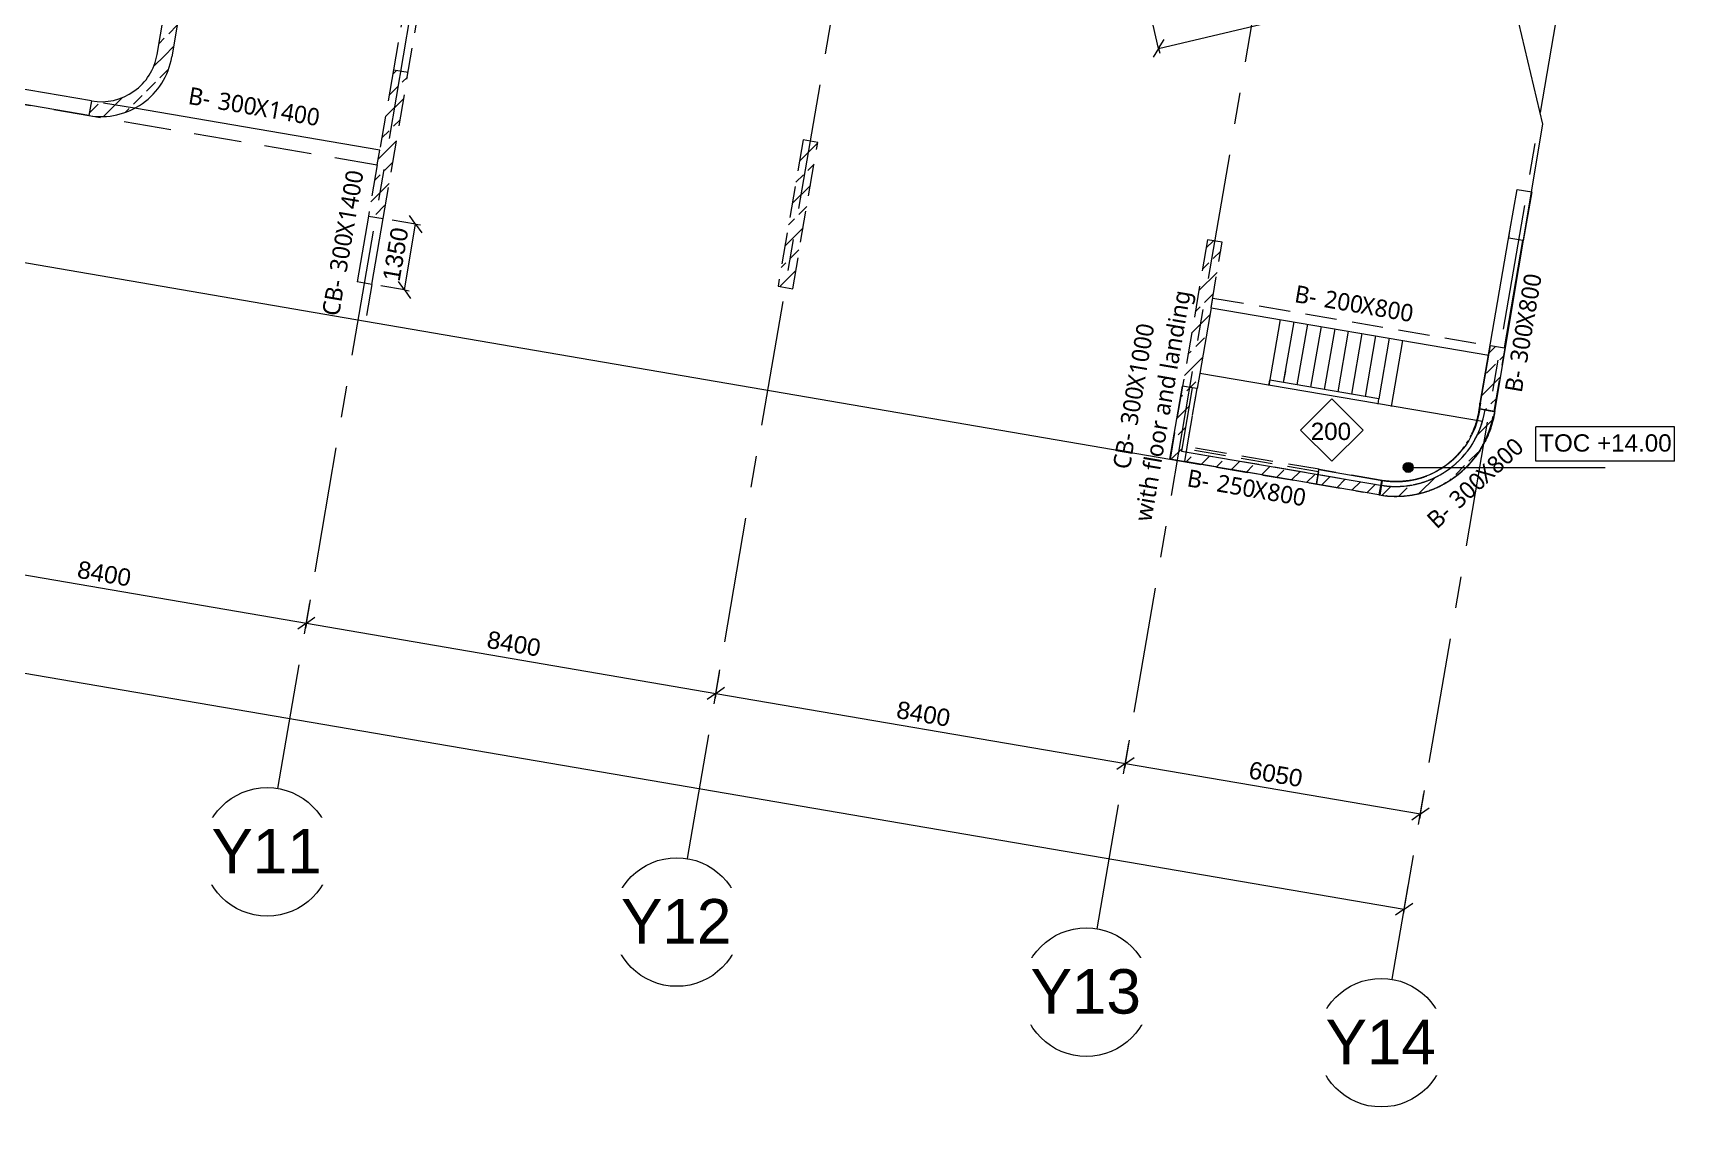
# Model space of a CAD drawing. Header units: millimetres. Extents: x 1499 to 248787, y -26353 to 51881.
# Drawn here: x 120663 to 154114, y -26353 to -4442 of the extents above; entities that cross this region are included whole.
import ezdxf

# ---------------------------------------------------------------- set-up
doc = ezdxf.new("R2010")
doc.units = ezdxf.units.MM
for name, pattern in [('Dashed', [3810, 2540, -1270]), ('Dashed __25x_', [952.5, 635, -317.5]), ('DASHED___25x_', [952.5, 635, -317.5]), ('Grid Line', [4445, 2540, -635, 635, -635]), ('HIDDEN 2', [1440, 960, -480])]:
    doc.linetypes.add(name, pattern=pattern)
for name, color, linetype, lineweight in [('A-ANNO-DIMS', 211, 'Continuous', 5), ('A-ANNO-DIMS-200', 211, 'Continuous', 5), ('A-DETL', 90, 'Continuous', 5), ('A-DETL-HDLN', 90, 'HIDDEN 2', 5), ('A-FLOR', 192, 'Continuous', 15), ('A-FLOR-HDLN', 190, 'Dashed __25x_', 5), ('A-FLOR-IDEN', 11, 'Continuous', 5), ('G-ANNO-DIMS', 111, 'Continuous', 5), ('I-WALL', 2, 'Continuous', 5), ('S-BEAM', 12, 'Continuous', 15), ('S-BEAM-HDLN', 1, 'DASHED___25x_', 5), ('S-BEAM-IDEN', 2, 'Continuous', 5), ('S-COLS', 52, 'Continuous', 5), ('S-COLS-HDLN', 52, 'Dashed', 5), ('S-GRID', 1, 'Continuous', 5), ('S-GRID-IDEN', 1, 'Continuous', 5)]:
    doc.layers.add(name, color=color, linetype=linetype, lineweight=lineweight)
doc.styles.add('Arial_1', font='arial.ttf', dxfattribs={"height": 350})
doc.styles.add('Arial_2', font='arial.ttf', dxfattribs={"height": 900})
doc.styles.add('Trebuchet MS', font='trebuc.ttf', dxfattribs={"height": 350})
doc.dimstyles.new('Diagonal_-_1_75mm_Round_5mm_-1-200', dxfattribs={"dimscale": 304.8, "dimtxt": 1.171558, "dimasz": 0.984252, "dimexe": 0.328084, "dimexo": 0.0625, "dimgap": 0.065617, "dimtad": 1, "dimdec": 0, "dimlfac": 304.8, "dimrnd": 5, "dimdsep": 46, "dimtxsty": 'Arial_1', "dimblk1": 'OBLIQUE', "dimblk2": 'OBLIQUE', "dimsah": 1, "dimcen": 0.09, "dimazin": 0, "dimtfac": 1, "dimtdec": 4, "dimtix": 1, "dimtmove": 0, "dimatfit": 3, "dimfxl": 0.005167, "dimfxlon": 1, "dimtvp": 1, "dimtolj": 1, "dimtzin": 0, "dimarcsym": 2})
pattern_1 = [(45, (49092.77, 0), (-356.4037, 356.4037), []), (45, (49449.2, 0), (-356.4037, 356.4037), [252.016, -126.008])]
pattern_2 = [(0, (49092.77, 0), (1625.6, 406.4), [67.056, -1152.144, 67.056, -1152.144, -6502.4]), (0, (49092.77, 0), (1625.6, 406.4), [-2438.4, 67.056, -2371.344, 67.056, -1152.144, -2844.8]), (0, (49092.77, 0), (1625.6, 406.4), [-6096, 67.056, -745.744, 67.056, -1964.944]), (120, (49702.37, 203.2), (-1164.7527, 1204.6109), [67.056, -1152.144, 67.056, -1152.144, -6502.4]), (120, (49702.37, 203.2), (-1164.7527, 1204.6109), [-2438.4, 67.056, -2371.344, 67.056, -1152.144, -2844.8]), (120, (49702.37, 203.2), (-1164.7527, 1204.6109), [-6096, 67.056, -745.744, 67.056, -1964.944]), (240, (49905.57, 1016), (-460.8473, -1611.0109), [67.056, -1152.144, 67.056, -1152.144, -6502.4]), (240, (49905.57, 1016), (-460.8473, -1611.0109), [-2438.4, 67.056, -2371.344, 67.056, -1152.144, -2844.8]), (240, (49905.57, 1016), (-460.8473, -1611.0109), [-6096, 67.056, -745.744, 67.056, -1964.944])]

# ---------------------------------------------------------------- blocks, each defined once
blk = doc.blocks.new('Grid - M_Grid Head - Circle-4284405-1ST FLOOR  FRAMING PLAN')
at = {"layer": 'S-GRID-IDEN'}
blk.add_circle((0, 0), 6.5, dxfattribs=at)
blk = doc.blocks.new('DIMBLOCK25-1ST FLOOR  FRAMING PLAN')
at = {"layer": 'A-ANNO-DIMS-200'}
for p, q in [((117906, -14954), (117987, -14481)), ((117906, -14954), (117889, -15053)), ((117906, -14954), (126186, -16372)), ((126186, -16372), (126267, -15899)), ((126186, -16372), (126169, -16471))]:
    blk.add_line(p, q, dxfattribs=at)
at = {"layer": 'A-ANNO-DIMS-200', "lineweight": 15}
for p, q in [((117906, -14954), (117733, -15077)), ((117906, -14954), (118079, -14832)), ((126186, -16372), (126012, -16495)), ((126186, -16372), (126359, -16249))]:
    blk.add_line(p, q, dxfattribs=at)
at = {"layer": 'A-ANNO-DIMS-200', "color": 0, "insert": (121595, -15105), "char_height": 350, "width": 1292.12, "attachment_point": 1, "rotation": 350.2832, "line_spacing_factor": 0.941778, "style": 'Arial_1'}
blk.add_mtext('8400', dxfattribs=at)
blk = doc.blocks.new('_Oblique')
at = {"color": 0, "linetype": 'ByBlock', "lineweight": -2}
blk.add_line((-0.5, -0.5), (0.5, 0.5), dxfattribs=at)
blk = doc.blocks.new('DIMBLOCK26-1ST FLOOR  FRAMING PLAN')
at = {"layer": 'A-ANNO-DIMS-200'}
for p, q in [((126186, -16372), (126267, -15899)), ((126186, -16372), (126169, -16471)), ((126186, -16372), (134465, -17790)), ((134465, -17790), (134546, -17317)), ((134465, -17790), (134448, -17888))]:
    blk.add_line(p, q, dxfattribs=at)
at = {"layer": 'A-ANNO-DIMS-200', "lineweight": 15}
for p, q in [((126186, -16372), (126012, -16495)), ((126186, -16372), (126359, -16249)), ((134465, -17790), (134638, -17667)), ((134465, -17790), (134292, -17912))]:
    blk.add_line(p, q, dxfattribs=at)
at = {"layer": 'A-ANNO-DIMS-200', "color": 0, "insert": (129875, -16522), "char_height": 350, "width": 1292.12, "attachment_point": 1, "rotation": 350.2832, "line_spacing_factor": 0.941778, "style": 'Arial_1'}
blk.add_mtext('8400', dxfattribs=at)
blk = doc.blocks.new('DIMBLOCK27-1ST FLOOR  FRAMING PLAN')
at = {"layer": 'A-ANNO-DIMS-200'}
for p, q in [((134465, -17790), (134546, -17317)), ((134465, -17790), (134448, -17888)), ((134465, -17790), (142745, -19207)), ((142745, -19207), (142826, -18734)), ((142745, -19207), (142728, -19306))]:
    blk.add_line(p, q, dxfattribs=at)
at = {"layer": 'A-ANNO-DIMS-200', "lineweight": 15}
for p, q in [((134465, -17790), (134638, -17667)), ((134465, -17790), (134292, -17912)), ((142745, -19207), (142571, -19330)), ((142745, -19207), (142918, -19085))]:
    blk.add_line(p, q, dxfattribs=at)
at = {"layer": 'A-ANNO-DIMS-200', "color": 0, "insert": (138154, -17940), "char_height": 350, "width": 1292.12, "attachment_point": 1, "rotation": 350.2832, "line_spacing_factor": 0.941778, "style": 'Arial_1'}
blk.add_mtext('8400', dxfattribs=at)
blk = doc.blocks.new('DIMBLOCK28-1ST FLOOR  FRAMING PLAN')
at = {"layer": 'A-ANNO-DIMS-200'}
for p, q in [((142745, -19207), (142826, -18734)), ((142745, -19207), (142728, -19306)), ((142745, -19207), (148708, -20229)), ((148708, -20229), (148789, -19755)), ((148708, -20229), (148691, -20327))]:
    blk.add_line(p, q, dxfattribs=at)
at = {"layer": 'A-ANNO-DIMS-200', "lineweight": 15}
for p, q in [((142745, -19207), (142571, -19330)), ((142745, -19207), (142918, -19085)), ((148708, -20229), (148535, -20351)), ((148708, -20229), (148881, -20106))]:
    blk.add_line(p, q, dxfattribs=at)
at = {"layer": 'A-ANNO-DIMS-200', "color": 0, "insert": (145276, -19160), "char_height": 350, "width": 1292.12, "attachment_point": 1, "rotation": 350.2832, "line_spacing_factor": 0.941778, "style": 'Arial_1'}
blk.add_mtext('6050', dxfattribs=at)
blk = doc.blocks.new('DIMBLOCK29-1ST FLOOR  FRAMING PLAN')
at = {"layer": 'A-ANNO-DIMS-200'}
for p, q in [((48235, -5007), (48316, -4534)), ((48235, -5007), (48218, -5106)), ((48235, -5007), (148378, -22155)), ((148378, -22155), (148459, -21682)), ((148378, -22155), (148361, -22254))]:
    blk.add_line(p, q, dxfattribs=at)
at = {"layer": 'A-ANNO-DIMS-200', "lineweight": 15}
for p, q in [((48235, -5007), (48062, -5130)), ((48235, -5007), (48409, -4885)), ((148378, -22155), (148551, -22033)), ((148378, -22155), (148205, -22278))]:
    blk.add_line(p, q, dxfattribs=at)
at = {"layer": 'A-ANNO-DIMS-200', "color": 0, "insert": (97591, -12978), "char_height": 350, "width": 1938.18, "attachment_point": 1, "rotation": 350.2832, "line_spacing_factor": 0.941778, "style": 'Arial_1'}
blk.add_mtext('101600', dxfattribs=at)
blk = doc.blocks.new('Spot Elevations - Spot Elevation _Str_ Plan_-5963248-1ST FLOOR  FRAMING PLAN')
at = {"layer": 'G-ANNO-DIMS'}
for p, q in [((-7, 4.125), (7, 4.125)), ((-7, 0.625), (-7, 4.125)), ((7, 0.625), (7, 4.125)), ((-7, 0.625), (7, 0.625))]:
    blk.add_line(p, q, dxfattribs=at)
blk = doc.blocks.new('DIMBLOCK42-1ST FLOOR  FRAMING PLAN')
at = {"layer": 'A-ANNO-DIMS-200'}
for p, q in [((150421, -3093), (150310, -2626)), ((143415, -4750), (150421, -3093)), ((150421, -3093), (150444, -3190)), ((143415, -4750), (143304, -4283)), ((143415, -4750), (143438, -4847))]:
    blk.add_line(p, q, dxfattribs=at)
at = {"layer": 'A-ANNO-DIMS-200', "lineweight": 15}
for p, q in [((150421, -3093), (150532, -2912)), ((150421, -3093), (150309, -3273)), ((143415, -4750), (143526, -4570)), ((143415, -4750), (143303, -4931))]:
    blk.add_line(p, q, dxfattribs=at)
at = {"layer": 'A-ANNO-DIMS-200', "color": 0, "insert": (146285, -3584), "char_height": 350, "width": 1292.12, "attachment_point": 1, "rotation": 13.3082, "line_spacing_factor": 0.941778, "style": 'Arial_1'}
blk.add_mtext('7200', dxfattribs=at)
blk = doc.blocks.new('DIMBLOCK48-1ST FLOOR  FRAMING PLAN')
at = {"layer": 'A-ANNO-DIMS-200'}
for p, q in [((128396, -8305), (127923, -8224)), ((128168, -9635), (128396, -8305)), ((128396, -8305), (128495, -8321)), ((128168, -9635), (127695, -9554)), ((128168, -9635), (128267, -9652))]:
    blk.add_line(p, q, dxfattribs=at)
at = {"layer": 'A-ANNO-DIMS-200', "lineweight": 15}
for p, q in [((128396, -8305), (128274, -8131)), ((128396, -8305), (128519, -8478)), ((128168, -9635), (128046, -9462)), ((128168, -9635), (128291, -9808))]:
    blk.add_line(p, q, dxfattribs=at)
at = {"layer": 'A-ANNO-DIMS-200', "color": 0, "insert": (127724, -9420), "char_height": 350, "width": 1292.12, "attachment_point": 1, "rotation": 80.2819, "line_spacing_factor": 0.941778, "style": 'Arial_1'}
blk.add_mtext('1350', dxfattribs=at)
blk = doc.blocks.new('BAI-AN_TAG_SLAB MARK-1-200 - BAI-AN_TAG_SLAB MARK-1-200-5951121-1ST FLOOR  FRAMING PLAN')
at = {"layer": 'A-FLOR-IDEN'}
for p, q in [((-3.16, 0), (0, 3.16)), ((3.16, 0), (0, 3.16)), ((-3.16, 0), (0, -3.16)), ((3.16, 0), (0, -3.16))]:
    blk.add_line(p, q, dxfattribs=at)

msp = doc.modelspace()

# ---------------------------------------------------------------- hatches: boundary and pattern name
at = {"layer": 'G-ANNO-DIMS'}
h = msp.add_hatch(color=256, dxfattribs=at)
edge = h.paths.add_edge_path()
edge.add_arc((148459.5699, -13223.7834), 100, 0, 360)
at = {"layer": 'I-WALL'}
h = msp.add_hatch(dxfattribs=at)
h.set_pattern_fill('FP_5', color=1, style=0, pattern_type=2)
h.set_pattern_definition(pattern_1)
h.paths.add_polyline_path([(123465.5762, -4924.5485), (124287.6648, -123.9485), (123991.9695, -73.3094), (123169.8806, -4873.9115)])
h.paths.add_polyline_path([(124557.7293, 1453.098), (125233.5254, 5399.4206), (124937.8297, 5450.0576), (124262.0331, 1503.7318), (124515.5312, 1460.3238)])
h = msp.add_hatch(dxfattribs=at)
h.set_pattern_fill('FP_4', color=1, style=0, pattern_type=2)
h.set_pattern_definition(pattern_1)
h.paths.add_polyline_path([(122058.4076, -6129.6356), (122192.0879, -6121.4185), (122324.4398, -6100.9018), (122454.334, -6068.2608), (122580.6624, -6023.7738), (122712.0773, -5962.2053), (122818.3499, -5900.878), (122927.6812, -5823.5177), (123029.4082, -5736.3996), (123122.663, -5640.2669), (123206.6499, -5535.9398), (123280.6524, -5424.3083), (123344.0391, -5306.325), (123396.2692, -5182.9963), (123436.8971, -5055.3745), (123465.5762, -4924.5485), (123169.8806, -4873.9115), (123143.3812, -4991.3316), (123104.7531, -5105.3386), (123054.4196, -5214.6832), (122992.9322, -5318.1676), (122920.9645, -5414.6578), (122839.305, -5503.0968), (122748.8484, -5582.5154), (122650.5859, -5652.0437), (122545.5939, -5710.9198), (122435.0228, -5758.4987), (122320.0841, -5794.2591), (122192.0879, -5818.7289), (122082.1749, -5828.8908), (121961.8112, -5827.3827), (121842.2644, -5813.3014), (121792.4566, -6109.0998), (121924.5394, -6125.4832)])
h = msp.add_hatch(dxfattribs=at)
h.set_pattern_fill('FP_5', color=1, style=0, pattern_type=2)
h.set_pattern_definition(pattern_1)
h.paths.add_polyline_path([(127738.443, -8191.9312), (128244.7807, -5234.9696), (127949.0845, -5184.3358), (127442.7468, -8141.2975)])
h = msp.add_hatch(dxfattribs=at)
h.set_pattern_fill('FP_5', color=1, style=0, pattern_type=2)
h.set_pattern_definition(pattern_1)
h.paths.add_polyline_path([(136017.9356, -9609.6767), (136524.2733, -6652.715), (136228.5771, -6602.0813), (135722.2394, -9559.0429)])
h = msp.add_hatch(dxfattribs=at)
h.set_pattern_fill('FP_9', color=1, style=0, pattern_type=2)
h.set_pattern_definition(pattern_1)
h.paths.add_polyline_path([(144194.6042, -11627.6916), (144700.9384, -8670.7506), (144405.2422, -8620.1168), (143898.9046, -11577.0784), (144094.2057, -11610.5141)])
h = msp.add_hatch(dxfattribs=at)
h.set_pattern_fill('FP_5', color=1, style=0, pattern_type=2)
h.set_pattern_definition(pattern_1)
h.paths.add_polyline_path([(143841.0935, -13088.6712), (144094.1658, -11610.5141), (143897.0749, -11576.7651), (143645.9984, -13055.2639)])
h = msp.add_hatch(dxfattribs=at)
h.set_pattern_fill('FP_4', color=1, style=0, pattern_type=2)
h.set_pattern_definition(pattern_1)
h.paths.add_polyline_path([(148187.3241, -13807.0846), (148354.1608, -13801.7818), (148507.599, -13785.1254), (148665.4239, -13755.1847), (148820.379, -13712.8282), (148981.2203, -13653.9118), (149138.3709, -13580.6431), (149281.3241, -13499.151), (149410.7012, -13411.3957), (149532.9031, -13313.9458), (149647.2102, -13207.3847), (149759.9597, -13083.486), (149853.3602, -12963.7565), (149943.4342, -12826.8881), (150014.0718, -12700.7459), (150088.7584, -12534.219), (150144.0813, -12377.0577), (150179.7771, -12249.2873), (150210.4698, -12091.6122), (150012.9496, -12061.0717), (149983.0738, -12211.6962), (149934.1645, -12376.3682), (149884.9655, -12504.8317), (149821.7756, -12637.0789), (149729.1827, -12790.8785), (149643.7116, -12909.3968), (149546.549, -13023.2324), (149431.6984, -13136.1514), (149316.3711, -13232.0456), (149193.5603, -13318.1419), (149064.0951, -13393.8603), (148928.8495, -13458.6904), (148788.7366, -13512.1954), (148644.7019, -13554.0145), (148483.0518, -13585.6747), (148343.7611, -13601.7435), (148187.3241, -13606.4265), (148026.8896, -13597.1573), (147901.236, -13581.7433), (147867.9664, -13778.2012), (148050.6739, -13800.1686), (148183.3013, -13806.881)])
h = msp.add_hatch(dxfattribs=at)
h.set_pattern_fill('FP_13', color=1, style=0, pattern_type=2)
h.set_pattern_definition(pattern_1)
h.paths.add_polyline_path([(147867.6035, -13778.1537), (147899.1409, -13580.6431), (143874.8071, -12891.787), (143841.0935, -13088.6712), (147850.5629, -13775.233)])
at = {"layer": 'S-BEAM', "lineweight": 5}
h = msp.add_hatch(dxfattribs=at)
h.set_pattern_fill('FP_12', color=256, style=0, pattern_type=2)
h.set_pattern_definition(pattern_2)
h.paths.add_polyline_path([(149922.7658, -11926.1333), (150086.6392, -10956.0375), (150075.5989, -10956.4104), (149909.76, -11924.5506)])
h = msp.add_hatch(dxfattribs=at)
h.set_pattern_fill('FP_12', color=256, style=0, pattern_type=2)
h.set_pattern_definition(pattern_2)
h.paths.add_polyline_path([(149855.6862, -12279.2728), (149883.5719, -12173.072), (149907.5052, -12041.3737), (149903.16, -12040.6297), (149922.7658, -11926.1333), (149909.5851, -11926.1333), (149889.2878, -12090.3886), (149866.9982, -12204.2086), (149846.1429, -12277.6497), (149852.5631, -12278.7417)])
at = {"layer": 'S-COLS'}
h = msp.add_hatch(dxfattribs=at)
h.set_pattern_fill('FP_5', color=1, style=0, pattern_type=2)
h.set_pattern_definition(pattern_1)
h.paths.add_polyline_path([(150786.9941, -8639.4353), (150958.6031, -7654.2702), (150951.3613, -7654.2702), (150786.9176, -8639.422)])
h = msp.add_hatch(dxfattribs=at)
h.set_pattern_fill('FP_9', color=1, style=0, pattern_type=2)
h.set_pattern_definition(pattern_1)
h.paths.add_polyline_path([(150199.0975, -12089.8538), (150418.2691, -10809.9134), (150122.573, -10759.2796), (149903.16, -12040.6297), (150198.7137, -12089.7945)])
h = msp.add_hatch(dxfattribs=at)
h.set_pattern_fill('FP_5', color=1, style=0, pattern_type=2)
h.set_pattern_definition(pattern_1)
h.paths.add_polyline_path([(147886.3401, -13781.3622), (147886.4152, -13780.9238), (147876.1583, -13779.6179)])
h.paths.add_polyline_path([(147916.3548, -13582.9504), (147916.365, -13582.9007), (147913.9732, -13582.6443)])

# ---------------------------------------------------------------- linework, layer by layer
at = {"layer": 'A-DETL', "color": 7, "lineweight": 13}
for p, q in [((145869.7059, -10233.9476), (145641.9059, -11564.2773)), ((146145.689, -10281.2058), (145935.5589, -11508.3449)), ((146421.6721, -10328.464), (146211.542, -11555.603)), ((146697.6552, -10375.7221), (146487.5251, -11602.8612)), ((146973.6383, -10422.9803), (146763.5082, -11650.1194)), ((147249.6214, -10470.2385), (147039.4913, -11697.3776)), ((147525.6045, -10517.4967), (147315.4743, -11744.6358)), ((147801.5876, -10564.7549), (147591.4574, -11791.8939)), ((148077.5706, -10612.013), (147867.4405, -11839.1521)), ((148125.7012, -11989.9074), (148353.5537, -10659.2712)), ((145976.596, -11268.6922), (145935.5589, -11508.3449)), ((145641.9059, -11564.2773), (145659.5758, -11461.0867)), ((147867.4405, -11839.1521), (145659.5758, -11461.0867)), ((147849.7239, -11942.6151), (147867.4405, -11839.1521))]:
    msp.add_line(p, q, dxfattribs=at)
at = {"layer": 'A-DETL-HDLN'}
msp.add_line((119662.6221, -5744.3959), (127619.8624, -7106.9602), dxfattribs=at)
at = {"layer": 'A-FLOR'}
for p, q in [((151180.1405, -6283.6973), (141096.696, 36240.1747)), ((69427.6347, -337.3002), (127383.8787, -10262.5513)), ((121791.6253, -6108.9967), (119662.6195, -5744.3955)), ((150203.6922, -12133.4161), (151180.1405, -6283.6973)), ((144474.2783, -9995.0004), (150088.8171, -10956.4104)), ((127383.8787, -10262.5513), (127383.0888, -10267.1647)), ((127383.0888, -10267.1647), (143644.0761, -13054.2529)), ((144246.3921, -11325.256), (144194.6042, -11627.6916)), ((149958.7231, -12296.7971), (144246.3921, -11325.256)), ((144194.6042, -11627.6916), (144094.2069, -11610.5141))]:
    msp.add_line(p, q, dxfattribs=at)
at = {"layer": 'A-FLOR', "flags": 128}
msp.add_lwpolyline([(149907.5052, -12041.3737), (149883.5719, -12174.8507), (149856.9281, -12279.5837)], dxfattribs=at)
at = {"layer": 'A-FLOR'}
for start, end in [(340.40316925, 342.56586268), (330.96722574, 333.13452819), (335.68461428, 337.85055578), (316.82015484, 318.98044023), (321.53514287, 323.69968662), (326.25079015, 328.41763426), (297.9650169, 300.08174184), (302.67821581, 304.81098351), (307.39176624, 309.53662429), (312.1057235, 314.25956815), (260.251386, 260.77020154), (264.97938866, 266.41345657), (269.69108148, 271.42629745), (274.40291972, 276.28601943), (279.11492098, 281.08519031), (283.82710563, 285.85427725), (288.53949728, 290.60624379), (293.25212354, 295.34754127)]:
    msp.add_arc((148209.3815, -11782.2047), 1825, start, end, dxfattribs=at)
at = {"layer": 'A-FLOR-HDLN'}
for p, q in [((127738.443, -8191.9312), (128982.3009, -927.9244)), ((127949.0845, -5184.3358), (127670.5045, -6811.2152)), ((136228.5771, -6602.0813), (135722.2394, -9559.0429)), ((136017.9356, -9609.6767), (136524.2733, -6652.715)), ((136524.2733, -6652.715), (136228.5771, -6602.0813)), ((127619.854, -7107.0091), (127442.7558, -8141.2453)), ((144405.2422, -8620.1168), (143898.9046, -11577.0784)), ((144700.9384, -8670.7506), (144405.2422, -8620.1168)), ((144474.1822, -9994.984), (144700.9384, -8670.7506)), ((127510.5834, -9522.6087), (127383.8787, -10262.5513)), ((135722.2394, -9559.0429), (136017.9356, -9609.6767)), ((150198.8561, -12091.2635), (150418.2691, -10809.9134)), ((150418.2691, -10809.9134), (150405.488, -10807.7248)), ((143993.1468, -12803.7673), (144194.6007, -11627.7122)), ((149907.5052, -12041.3737), (150108.7542, -12075.8348)), ((149960.2532, -12297.0574), (149958.772, -12296.8054)), ((150114.7964, -12076.8694), (150198.8561, -12091.2635)), ((150151.3526, -12356.1097), (150133.1739, -12414.381)), ((150190.5698, -12201.1448), (150176.2138, -12264.0708)), ((150203.6738, -12133.5208), (150191.6625, -12195.9433)), ((150028.3365, -12672.162), (150013.051, -12702.7487)), ((150098.7502, -12510.837), (150078.6762, -12560.8972)), ((143874.8409, -12891.5893), (143874.8071, -12891.787)), ((143874.8071, -12891.787), (147083.4782, -13441.0228)), ((146663.1279, -13261.0126), (143993.1468, -12803.7673)), ((149849.2825, -12970.2069), (149819.5071, -13010.2581)), ((149936.0193, -12840.1966), (149926.7817, -12855.126)), ((143644.125, -13054.2612), (147556.229, -13724.785)), ((146662.3272, -13265.6928), (146663.1279, -13261.0126)), ((147936.5974, -13483.9203), (146662.3272, -13265.6928)), ((149532.6846, -13315.0101), (149481.9695, -13357.3678)), ((149546.6183, -13302.8699), (149533.9878, -13313.8841)), ((149597.2905, -13256.7649), (149548.7614, -13300.9826)), ((149647.0221, -13208.3231), (149601.4835, -13252.807)), ((149752.7612, -13093.1598), (149713.7111, -13137.79)), ((149189.3998, -13554.2595), (149176.891, -13561.1209)), ((149219.5164, -13537.266), (149190.1931, -13553.8205)), ((149280.9493, -13500.4495), (149222.3208, -13535.6491)), ((149410.4171, -13412.5839), (149355.3925, -13451.7192))]:
    msp.add_line(p, q, dxfattribs=at)
at = {"layer": 'A-FLOR-HDLN', "flags": 128}
for points in [[(149856.9144, -12279.6314), (149849.0768, -12305.9928), (149804.2392, -12433.9679), (149749.3447, -12557.9613), (149684.7428, -12677.1842), (149610.8445, -12790.8785), (149528.1201, -12898.3209), (149437.0958, -12998.828), (149338.3508, -13091.7606), (149232.5131, -13176.5275), (149120.2561, -13252.5894), (149002.2937, -13319.4626), (148879.3763, -13376.7216), (148752.2857, -13424.0019), (148621.8304, -13461.0027), (148488.8401, -13487.4884), (148354.1608, -13503.2903), (148218.6512, -13508.3075)], [(150175.8241, -12265.6588), (150171.8376, -12281.5954), (150153.3246, -12349.3943)], [(150012.442, -12703.9409), (150011.3345, -12706.1041), (149937.1866, -12838.2891), (149936.7049, -12839.0768)], [(150078.1277, -12562.2126), (150075.3885, -12568.7431), (150036.6221, -12655.0227)], [(150132.6979, -12415.828), (150128.9897, -12426.9753), (150102.4088, -12501.2781)], [(149812.1764, -13019.8102), (149760.325, -13084.2028), (149753.7255, -13092.0238)], [(149912.6461, -12877.4263), (149853.3602, -12964.5577), (149850.1011, -12969.0762)], [(149478.4084, -13360.2383), (149431.418, -13396.9033), (149411.9203, -13411.4756)], [(149708.4798, -13143.5728), (149658.6021, -13196.5542), (149648.1468, -13207.1883)], [(148218.6512, -13508.3075), (148077.1149, -13501.9955), (147936.5974, -13483.9203)], [(149352.2655, -13453.8615), (149307.2293, -13483.779), (149282.678, -13499.3703)]]:
    msp.add_lwpolyline(points, dxfattribs=at)
at = {"layer": 'A-FLOR-HDLN'}
for start, end in [(342.63116086, 343.61376036), (328.49601576, 330.89140391), (333.20800199, 335.60355458), (337.91970069, 340.31609364), (314.35759726, 316.75664226), (319.07090943, 321.46799714), (323.78367901, 326.17956988), (300.21257466, 302.62357103), (304.92868632, 307.33445449), (309.6435928, 312.04547066), (261.98845055, 264.93955988), (267.01091906, 269.64985643), (271.8220818, 274.36019663), (276.58192174, 279.07058656), (281.32146648, 283.78103322), (286.0509284, 288.49154471), (290.77465286, 293.20213047), (295.49480244, 297.91280155)]:
    msp.add_arc((148209.3815, -11782.2047), 1825, start, end, dxfattribs=at)
at = {"layer": 'G-ANNO-DIMS'}
for p, q in [((148459.5699, -13223.7834), (151409.1379, -13223.7834)), ((151409.1379, -13223.7834), (152440.582, -13223.7834))]:
    msp.add_line(p, q, dxfattribs=at)
msp.add_circle((148459.5699, -13223.7834), 100, dxfattribs=at)
at = {"layer": 'I-WALL'}
for p, q in [((123169.8806, -4873.9115), (123991.9695, -73.3094)), ((124287.6648, -123.9485), (123465.5762, -4924.5485)), ((121842.2644, -5813.3014), (121791.6253, -6108.9967)), ((144474.1822, -9994.984), (144246.3921, -11325.256)), ((143643.9627, -13054.9153), (143897.0749, -11576.7651)), ((144094.2057, -11610.521), (143874.8493, -12891.5404)), ((144094.2057, -11610.521), (143897.0749, -11576.7651)), ((150210.6009, -12091.6325), (150012.9496, -12061.0717)), ((143874.8493, -12891.5404), (147901.3594, -13581.023)), ((147867.6035, -13778.1538), (143643.9627, -13054.9153))]:
    msp.add_line(p, q, dxfattribs=at)
at = {"layer": 'I-WALL', "flags": 128}
msp.add_lwpolyline([(150210.3805, -12093.0556), (150207.2529, -12112.5601), (150203.68, -12133.4716)], dxfattribs=at)
at = {"layer": 'I-WALL'}
for centre, radius, start, end in [((122036.3808, -4679.803), 1450, 260.28212622, 350.28252588), ((122036.3808, -4679.803), 1150, 260.28212622, 350.28252588), ((148209.3815, -11782.2047), 2025, 260.28315205, 351.21055077), ((148209.3815, -11782.2047), 1825, 260.28315205, 351.21055077)]:
    msp.add_arc(centre, radius, start, end, dxfattribs=at)
at = {"layer": 'S-BEAM'}
for p, q in [((121842.2644, -5813.2622), (119713.2559, -5448.6998)), ((127670.4962, -6811.2641), (122712.0773, -5962.2053)), ((127619.8624, -7106.9602), (127670.4962, -6811.2641)), ((127442.7474, -8141.2942), (127214.8658, -9471.9252)), ((127442.7474, -8141.2942), (127738.4424, -8191.9345)), ((127510.5609, -9522.5655), (127738.4424, -8191.9345)), ((150506.506, -8440.8452), (149909.76, -11924.5506)), ((150405.4392, -10807.7165), (150777.1515, -8637.7208)), ((150491.4445, -8587.9526), (150516.7635, -8442.6023)), ((150777.1515, -8637.7208), (150491.4445, -8587.9526)), ((150506.506, -8440.8452), (150516.7635, -8442.6023)), ((127510.5609, -9522.5655), (127214.8658, -9471.9252)), ((149922.7658, -11926.1333), (150122.573, -10759.2796)), ((150122.573, -10759.2796), (150405.4392, -10807.7165)), ((149922.7658, -11926.1333), (149903.16, -12040.6297)), ((149903.16, -12040.6297), (149907.5052, -12041.3737))]:
    msp.add_line(p, q, dxfattribs=at)
for centre, radius, start, end in [((148213.7384, -11808.3146), 1700, 343.95957866, 356.07939356), ((148223.5564, -11808.3146), 1700, 343.9047523, 352.12029964), ((148213.7384, -11808.3146), 2000, 260.28197672, 287.56018633), ((148213.7384, -11808.3146), 2000, 286.22844646, 288.04932608), ((148213.7384, -11808.3146), 2000, 287.84194496, 291.87316332), ((148209.3815, -11782.2047), 2025, 288.76018694, 291.13561239), ((148213.7384, -11808.3146), 2000, 290.54984187, 292.00593169), ((148213.7384, -11808.3146), 2000, 292.77894665, 296.04400154), ((148209.3815, -11782.2047), 2025, 293.16719524, 295.53875773), ((148213.7384, -11808.3146), 2000, 294.87128491, 296.24360118), ((148213.7384, -11808.3146), 2000, 297.70864677, 298.78837025), ((148209.3815, -11782.2047), 2025, 297.56824491, 298.54064083), ((148213.7384, -11808.3146), 2000, 299.19707998, 300.35828698), ((148209.3815, -11782.2047), 2025, 260.52818543, 264.75179158), ((148213.7384, -11808.3146), 2000, 264.6443656, 265.39509532), ((148209.3815, -11782.2047), 2025, 265.83977894, 269.16371965), ((148213.7384, -11808.3146), 2000, 268.94325984, 270.26267016), ((148209.3815, -11782.2047), 2025, 270.88145649, 273.55485765), ((148213.7384, -11808.3146), 2000, 273.26450602, 274.81753175), ((148209.3815, -11782.2047), 2025, 275.44389273, 277.9471358), ((148213.7384, -11808.3146), 2000, 277.58578296, 279.26820444), ((148209.3815, -11782.2047), 2025, 279.91142692, 282.34093201), ((148213.7384, -11808.3146), 2000, 281.907095, 283.67151643), ((148209.3815, -11782.2047), 2025, 284.34412016, 286.73680412)]:
    msp.add_arc(centre, radius, start, end, dxfattribs=at)
msp.add_open_spline([(147876.1395, -13779.6155), (147874.0229, -13779.253), (147872.6123, -13779.0083), (147871.907, -13778.8859)], degree=3, dxfattribs=at)
at = {"layer": 'S-BEAM-HDLN'}
for p, q in [((128686.6056, -877.2857), (127949.0845, -5184.3358)), ((127949.0845, -5184.3358), (128244.7807, -5234.9696)), ((122712.0284, -5962.1969), (121843.9331, -5813.548)), ((144474.1822, -9994.984), (144507.9381, -9797.8532)), ((144507.9381, -9797.8532), (150109.743, -10757.0827)), ((143898.901, -11577.0991), (143645.9984, -13055.2639)), ((143941.6946, -13105.8977), (144194.6042, -11627.6916)), ((150108.7542, -12075.8348), (149907.5052, -12041.3737)), ((150193.7471, -12090.3886), (150114.7964, -12076.8694)), ((143942.5569, -13099.471), (143984.756, -12853.0583)), ((146646.0134, -13308.8095), (143984.756, -12853.0583)), ((143942.5569, -13099.471), (146603.8142, -13555.2223)), ((146646.0134, -13308.8095), (146603.8142, -13555.2223)), ((147876.1395, -13779.6155), (147926.7794, -13483.9203)), ((148024.9162, -13798.7854), (148024.1537, -13798.7155))]:
    msp.add_line(p, q, dxfattribs=at)
for centre, radius, start, end in [((148213.7384, -11808.3146), 1700, 270.16545011, 343.95794886), ((148223.5564, -11808.3146), 1700, 269.83454989, 343.9030798), ((148213.7384, -11808.3146), 2000, 303.68819141, 351.89214306), ((148213.7384, -11808.3146), 1700, 341.75534033, 342.33106394), ((148213.7384, -11808.3146), 2000, 346.45636191, 347.64304122), ((148213.7384, -11808.3146), 1700, 327.41122608, 328.96569474), ((148213.7384, -11808.3146), 1700, 332.19259708, 333.56584894), ((148213.7384, -11808.3146), 1700, 336.9739685, 338.06240948), ((148213.7384, -11808.3146), 2000, 333.18537485, 334.94695546), ((148213.7384, -11808.3146), 2000, 337.49475385, 339.18038087), ((148213.7384, -11808.3146), 2000, 341.87270178, 343.41230197), ((148213.7384, -11808.3146), 1700, 313.06711558, 314.9092952), ((148213.7384, -11808.3146), 1700, 317.84848532, 319.62035537), ((148213.7384, -11808.3146), 1700, 322.62985549, 324.30975939), ((148213.7384, -11808.3146), 2000, 320.39438925, 322.23221463), ((148213.7384, -11808.3146), 2000, 324.64574127, 326.4736515), ((148213.7384, -11808.3146), 2000, 328.90716543, 330.71158801), ((148213.7384, -11808.3146), 1700, 293.94164098, 295.95244294), ((148213.7384, -11808.3146), 1700, 298.72300897, 300.7026723), ((148213.7384, -11808.3146), 1700, 303.5043774, 305.44695638), ((148213.7384, -11808.3146), 1700, 308.28574628, 310.18341768), ((148213.7384, -11808.3146), 2000, 307.67198894, 309.46690915), ((148213.7384, -11808.3146), 2000, 311.90917964, 313.73212657), ((148213.7384, -11808.3146), 2000, 316.14955483, 317.9858312), ((148213.7384, -11808.3146), 1700, 260.32078642, 269.78053198), ((148213.7384, -11808.3146), 1700, 265.16944205, 266.34898941), ((148213.7384, -11808.3146), 1700, 270.04401248, 272.14847273), ((148213.7384, -11808.3146), 1700, 274.8161716, 276.9136922), ((148213.7384, -11808.3146), 1700, 279.59753973, 281.67759033), ((148213.7384, -11808.3146), 1700, 284.37890636, 286.43906867), ((148213.7384, -11808.3146), 1700, 289.16027345, 291.19758949), ((148209.3815, -11782.2047), 2025, 286.79655788, 288.67334516), ((148213.7384, -11808.3146), 2000, 287.61830226, 287.74843297), ((148209.3815, -11782.2047), 2025, 291.20349589, 293.09307112), ((148213.7384, -11808.3146), 2000, 291.93741459, 292.69789459), ((148213.7384, -11808.3146), 2000, 292.05741513, 292.41183501), ((148209.3815, -11782.2047), 2025, 295.61733441, 297.50383128), ((148213.7384, -11808.3146), 2000, 296.11583758, 297.63712353), ((148213.7384, -11808.3146), 2000, 296.29825842, 296.76448028), ((148213.7384, -11808.3146), 2000, 298.78837025, 300.08033781), ((148213.7384, -11808.3146), 2000, 300.16592057, 302.42844551), ((148213.7384, -11808.3146), 2000, 300.41653579, 300.57072368), ((148213.7384, -11808.3146), 2000, 300.72731137, 300.85921249), ((148213.7384, -11808.3146), 2000, 302.49010212, 303.57523838), ((148213.7384, -11808.3146), 2000, 303.43716513, 303.89956511), ((148213.7384, -11808.3146), 2000, 303.92425444, 304.32647889), ((148213.7384, -11808.3146), 2000, 304.38882526, 305.1820007), ((148209.3815, -11782.2047), 2025, 264.81084337, 265.16693913), ((148209.3815, -11782.2047), 2025, 269.20412969, 270.59511865), ((148209.3815, -11782.2047), 2025, 273.59882413, 275.26202189), ((148209.3815, -11782.2047), 2025, 277.9953468, 279.77816932), ((148209.3815, -11782.2047), 2025, 282.39429651, 284.23896635)]:
    msp.add_arc(centre, radius, start, end, dxfattribs=at)
at = {"layer": 'S-COLS'}
for p, q in [((150516.7635, -8442.6023), (150663.0535, -7602.7875)), ((150663.0535, -7602.7875), (150958.6031, -7654.2702)), ((150958.6031, -7654.2702), (150786.9941, -8639.4353)), ((150491.4445, -8587.9526), (150516.7635, -8442.6023)), ((150777.1515, -8637.7208), (150491.4445, -8587.9526)), ((150786.9941, -8639.4353), (150777.1515, -8637.7208)), ((149922.7658, -11926.1333), (150088.8171, -10956.4104)), ((149903.16, -12040.6297), (149922.7658, -11926.1333)), ((149907.5052, -12041.3737), (149903.16, -12040.6297)), ((147871.8583, -13778.8824), (147868.8363, -13778.3649)), ((147886.3401, -13781.3622), (147876.1884, -13779.6238))]:
    msp.add_line(p, q, dxfattribs=at)
at = {"layer": 'S-COLS-HDLN'}
for p, q in [((146604.9901, -13561.9492), (146655.6239, -13266.253)), ((146655.6239, -13266.253), (147936.9739, -13485.666)), ((147936.9739, -13485.666), (147886.3401, -13781.3622))]:
    msp.add_line(p, q, dxfattribs=at)
at = {"layer": 'S-GRID', "linetype": 'Grid Line'}
for p, q in [((125613.2007, -19714.4002), (130931.5449, 11344.2016)), ((133892.6737, -21132.2602), (139453.8065, 11344.203)), ((142172.1448, -22550.1314), (147976.0685, 11344.2069)), ((148135.3299, -23571.3672), (154114.1281, 11344.2202))]:
    msp.add_line(p, q, dxfattribs=at)

# ---------------------------------------------------------------- block references
at = {"layer": 'A-FLOR-IDEN', "xscale": 199.9999999999999, "yscale": 199.9999999999999, "zscale": 199.9999999999999}
msp.add_blockref('BAI-AN_TAG_SLAB MARK-1-200 - BAI-AN_TAG_SLAB MARK-1-200-5951121-1ST FLOOR  FRAMING PLAN', (146917.5301, -12466.1927), dxfattribs=at)
at = {"layer": 'G-ANNO-DIMS', "extrusion": (0, 0, -1), "xscale": 199.9999999999999, "yscale": 199.9999999999999, "zscale": 199.9999999999999}
msp.add_blockref('Spot Elevations - Spot Elevation _Str_ Plan_-5963248-1ST FLOOR  FRAMING PLAN', (-152440.582, -13223.7834), dxfattribs=at)
at = {"layer": 'S-GRID-IDEN', "xscale": 199.9999999999999, "yscale": 199.9999999999999, "zscale": 199.9999999999999}
for p, rotation in [((125393.7877, -20995.7503), 350.2831520499994), ((133673.2607, -22413.6103), 350.2831520499993), ((141952.7318, -23831.4815), 350.2831520499994), ((147915.917, -24852.7172), 350.2831520499993)]:
    msp.add_blockref('Grid - M_Grid Head - Circle-4284405-1ST FLOOR  FRAMING PLAN', p, dxfattribs=dict(at, rotation=rotation))

# ---------------------------------------------------------------- texts
at = {"layer": 'A-FLOR-IDEN', "insert": (146489.203, -12318.4154), "char_height": 350, "width": 1010.12625, "attachment_point": 1, "style": 'Arial_1'}
msp.add_mtext('200', dxfattribs=at)
at = {"layer": 'G-ANNO-DIMS', "insert": (151108.6888, -12552.9219), "char_height": 350, "width": 3196.54358, "attachment_point": 1, "line_spacing_factor": 0.941778, "style": 'Arial_1'}
msp.add_mtext('TOC +14.00', dxfattribs=at)
at = {"layer": 'S-BEAM-IDEN', "char_height": 350, "attachment_point": 1, "style": 'Trebuchet MS'}
for s, insert, width, rotation in [('B- ', (123838.5088, -5526.5493), 737.5525, 350.28315205), ('300', (124438.3202, -5629.2585), 913.92375, 350.28315205), ('X', (125181.5649, -5756.5285), 336.70875, 350.28315205), ('1400', (125455.3918, -5803.4175), 1218.565, 350.28315205), ('1400', (126824.2501, -8216.4624), 1218.565, 80.28189972), ('X', (126777.3551, -8490.2884), 336.70875, 80.28189972), ('300', (126650.0688, -9233.5302), 913.92375, 80.28189972), ('800', (150685.4152, -10049.7415), 913.92375, 80.27978124), ('CB- ', (126498.2184, -10120.2047), 1090.295, 80.28189972), ('with floor and landing', (142920.9657, -14273.2591), 5884.38625, 80.29113977), ('B- ', (146202.3137, -9532.644), 737.5525, 350.28315205), ('200', (146802.1252, -9635.3532), 913.92375, 350.28315205), ('X', (147545.3698, -9762.6233), 336.70875, 350.28315205), ('800', (147819.1968, -9809.5122), 913.92375, 350.28315205), ('1000', (142809.7268, -11314.9413), 1218.565, 80.29113977), ('300', (150511.1963, -11066.8028), 913.92375, 80.27978124), ('X', (150638.5101, -10323.5657), 336.70875, 80.27978124), ('X', (142762.876, -11588.7748), 336.70875, 80.29113977), ('B- ', (150408.4518, -11666.6083), 737.5525, 80.27978124), ('300', (142635.7096, -12332.0372), 913.92375, 80.29113977), ('CB- ', (142484.0022, -13218.7361), 1090.295, 80.29113977), ('800', (150011.5498, -13119.3699), 913.92375, 42.42228981), ('B- ', (144030.1864, -13256.8923), 737.5525, 350.28213203), ('250', (144629.9961, -13359.6121), 913.92375, 350.28213203), ('300', (149249.827, -13815.462), 913.92375, 42.42228981), ('X', (149806.4706, -13306.7793), 336.70875, 42.42228981), ('X', (145373.2384, -13486.8954), 336.70875, 350.28213203), ('800', (145647.0646, -13533.7893), 913.92375, 350.28213203), ('B- ', (148800.6058, -14225.9779), 737.5525, 42.42228981)]:
    msp.add_mtext(s, dxfattribs=dict(at, insert=insert, width=width, rotation=rotation))

# ---------------------------------------------------------------- dimensions: what is measured, and where the dimension line sits
at = {"layer": 'A-ANNO-DIMS'}
for base, p1, p2, angle, override, picture, middle in [((150420.6521, -3092.9489), (143304.3385, -4283.0029), (150310.1615, -2625.8388), 13.30819257, {"dimpost": '<>', "dimfxl": 7199.149099}, 'DIMBLOCK42-1ST FLOOR  FRAMING PLAN', (146871.9745, -3728.0501)), ((128396.0914, -8304.559), (127695.0972, -9554.1688), (127922.9793, -8223.5346), 80.28189972, {"dimpost": '<>', "dimfxl": 1350.006557}, 'DIMBLOCK48-1ST FLOOR  FRAMING PLAN', (128086.3011, -8936.3353)), ((126185.5392, -16371.9999), (117987.0607, -14481.1406), (126266.5533, -15898.886), 350.28315205, {"dimpost": '<>', "dimfxl": 8399.999999}, 'DIMBLOCK25-1ST FLOOR  FRAMING PLAN', (122079.3496, -15467.1596)), ((134465.0319, -17789.7454), (126266.5533, -15898.886), (134546.0459, -17316.6315), 350.28315205, {"dimpost": '<>', "dimfxl": 8400}, 'DIMBLOCK26-1ST FLOOR  FRAMING PLAN', (130358.8422, -16884.905)), ((142744.5245, -19207.4908), (134546.0459, -17316.6315), (142825.5385, -18734.3769), 350.28315205, {"dimpost": '<>', "dimfxl": 8399.999999}, 'DIMBLOCK27-1ST FLOOR  FRAMING PLAN', (138638.3348, -18302.6505)), ((148707.7304, -20228.6051), (142825.5385, -18734.3769), (148788.7445, -19755.4912), 350.28315205, {"dimpost": '<>', "dimfxl": 6049.999999}, 'DIMBLOCK28-1ST FLOOR  FRAMING PLAN', (145759.664, -19522.198))]:
    dim = msp.add_linear_dim(base=base, p1=p1, p2=p2, angle=angle, dimstyle='Diagonal_-_1_75mm_Round_5mm_-1-200', override=override, dxfattribs=at)
    dim.commit()
    dim.dimension.update_dxf_attribs({"geometry": picture, "text_midpoint": middle})

# ---------------------------------------------------------------- next in the draw order: texts
at = {"layer": 'S-GRID-IDEN', "char_height": 900, "width": 1010.12625, "attachment_point": 1, "style": 'Arial_2', "bg_fill": 3, "box_fill_scale": 1.25, "bg_fill_color": 256, "bg_fill_true_color": 13158600, "bg_fill_transparency": 0}
for insert in [(124267.6763, -20530.5024), (132547.1493, -21948.3624), (140826.6204, -23366.2336), (146789.8056, -24387.4694)]:
    msp.add_mtext('Y', dxfattribs=dict(at, insert=insert))

# ---------------------------------------------------------------- next in the draw order: texts
at = {"layer": 'S-GRID-IDEN', "char_height": 900, "width": 1699.5775, "attachment_point": 1, "style": 'Arial_2', "bg_fill": 3, "box_fill_scale": 1.25, "bg_fill_color": 256, "bg_fill_true_color": 13158600, "bg_fill_transparency": 0}
for s, insert in [('11', (125101.1138, -20530.5024)), ('12', (133380.5868, -21948.3624)), ('13', (141660.0579, -23366.2336)), ('14', (147623.2431, -24387.4694))]:
    msp.add_mtext(s, dxfattribs=dict(at, insert=insert))

# ---------------------------------------------------------------- next in the draw order: dimensions: what is measured, and where the dimension line sits
at = {"layer": 'A-ANNO-DIMS'}
dim = msp.add_linear_dim(base=(148377.7988, -22155.3731), p1=(48316.3785, -4534.2904), p2=(148458.8128, -21682.2592), angle=350.28315205, dimstyle='Diagonal_-_1_75mm_Round_5mm_-1-200', override={"dimpost": '<>', "dimfxl": 101599.999993}, dxfattribs=at)
dim.commit()
dim.dimension.update_dxf_attribs({"geometry": 'DIMBLOCK29-1ST FLOOR  FRAMING PLAN', "text_midpoint": (98340.1383, -13385.421)})

doc.saveas('drawing.dxf')
